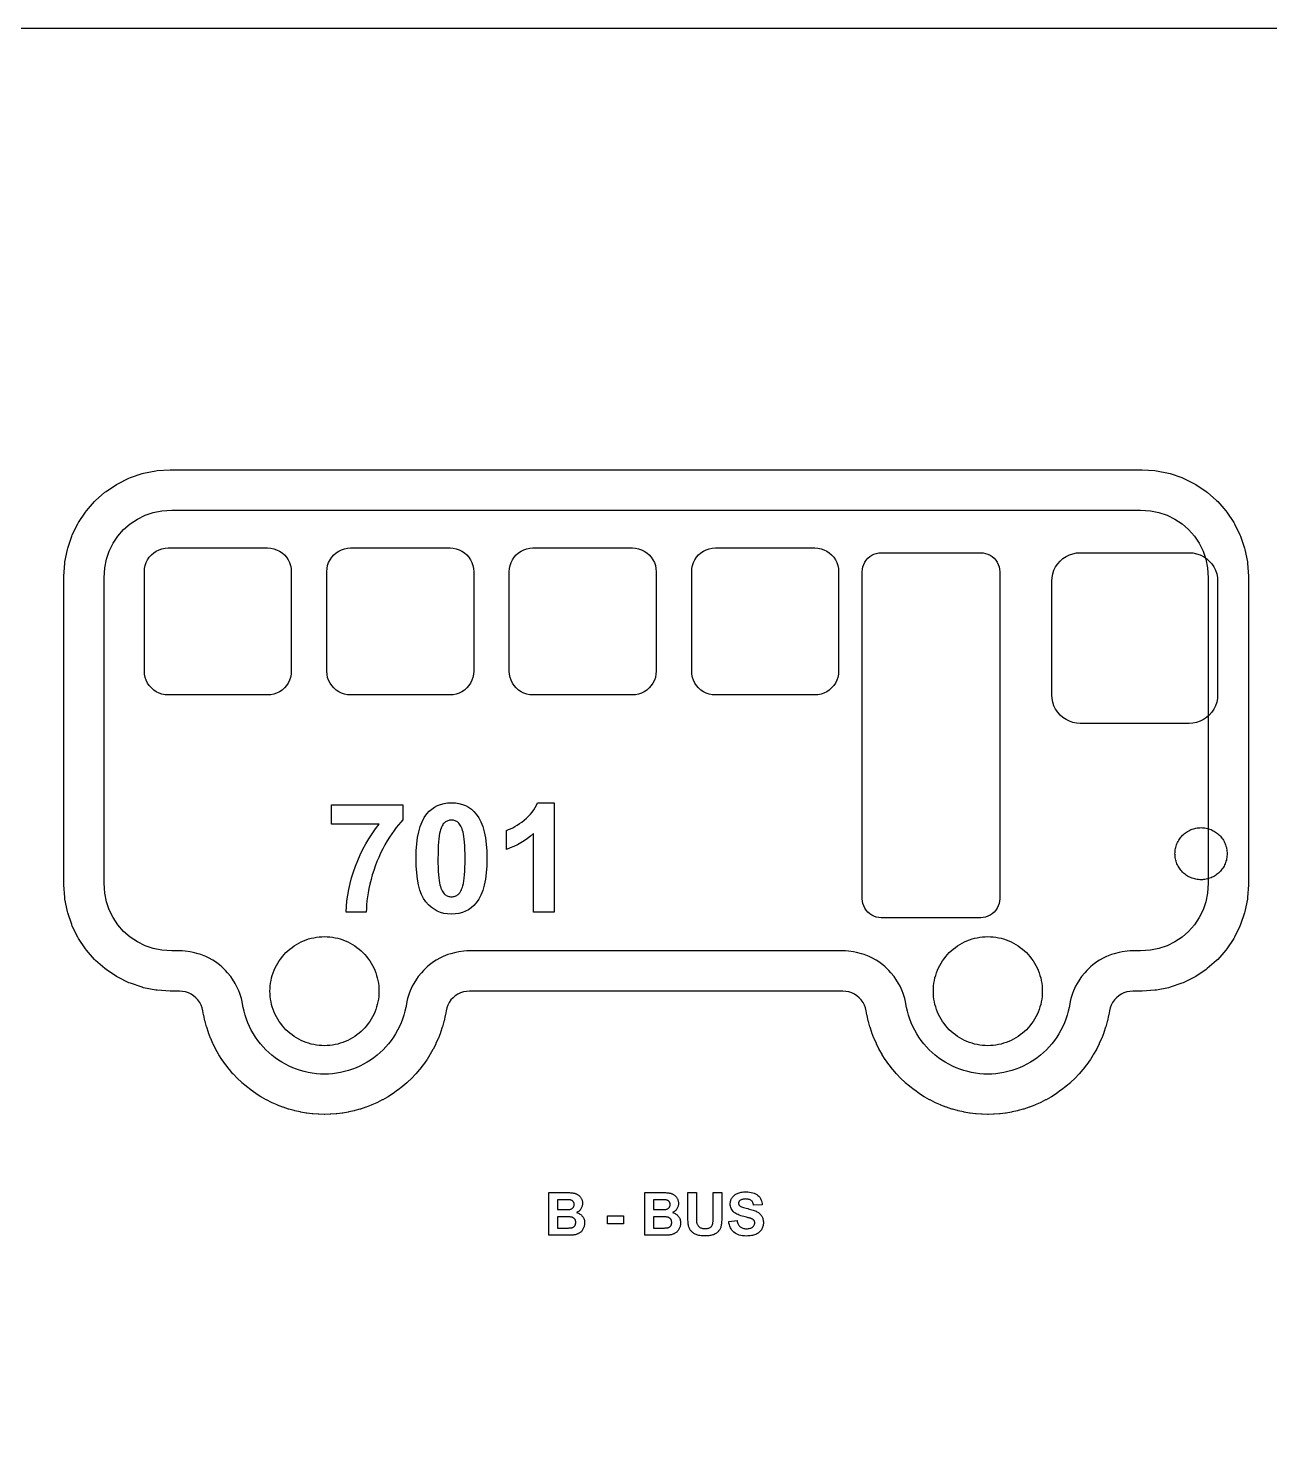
# Model space of a CAD drawing. Header units: millimetres. Extents: x 0 to 300, y 0 to 200.
# Drawn here: x 60.3 to 112.7, y 140 to 200 of the extents above; entities that cross this region are included whole.
import ezdxf

# ---------------------------------------------------------------- set-up
doc = ezdxf.new("R2010")
doc.units = ezdxf.units.MM
for name, color, linetype in [('CUT', 1, 'Continuous'), ('ENGRAVE', 5, 'Continuous'), ('LABELS', 250, 'Continuous'), ('SHEET', 8, 'Continuous')]:
    doc.layers.add(name, color=color, linetype=linetype)

msp = doc.modelspace()

# ---------------------------------------------------------------- linework, layer by layer
at = {"layer": 'CUT'}
msp.add_lwpolyline([(67.672, 158.551), (67.643, 158.674), (67.598, 158.793), (67.538, 158.905), (67.464, 159.009), (67.378, 159.102), (67.281, 159.184), (67.174, 159.253), (67.06, 159.308), (66.939, 159.348), (66.814, 159.372), (66.687, 159.38), (66.321, 159.38), (66.288, 159.381), (65.75, 159.416), (65.685, 159.425), (65.172, 159.527), (65.109, 159.544), (64.614, 159.712), (64.553, 159.737), (64.084, 159.968), (64.028, 160.001), (63.593, 160.291), (63.541, 160.331), (63.147, 160.676), (63.101, 160.722), (62.756, 161.116), (62.716, 161.168), (62.426, 161.603), (62.393, 161.659), (62.162, 162.128), (62.137, 162.189), (61.969, 162.684), (61.952, 162.747), (61.85, 163.26), (61.841, 163.325), (61.806, 163.863), (61.805, 163.896), (61.805, 176.863), (61.806, 176.896), (61.841, 177.434), (61.85, 177.499), (61.952, 178.012), (61.969, 178.075), (62.137, 178.571), (62.162, 178.631), (62.393, 179.1), (62.426, 179.157), (62.716, 179.592), (62.756, 179.644), (63.101, 180.037), (63.147, 180.083), (63.541, 180.428), (63.593, 180.468), (64.028, 180.759), (64.084, 180.791), (64.553, 181.023), (64.614, 181.048), (65.109, 181.216), (65.172, 181.233), (65.685, 181.335), (65.75, 181.343), (66.288, 181.379), (66.321, 181.38), (107.288, 181.38), (107.321, 181.379), (107.859, 181.343), (107.924, 181.335), (108.437, 181.233), (108.5, 181.216), (108.996, 181.048), (109.056, 181.023), (109.525, 180.791), (109.582, 180.759), (110.017, 180.468), (110.069, 180.428), (110.462, 180.083), (110.508, 180.037), (110.853, 179.644), (110.893, 179.592), (111.184, 179.157), (111.216, 179.1), (111.448, 178.631), (111.473, 178.571), (111.641, 178.075), (111.658, 178.012), (111.76, 177.499), (111.768, 177.434), (111.804, 176.896), (111.805, 176.863), (111.805, 163.896), (111.804, 163.863), (111.768, 163.325), (111.76, 163.26), (111.658, 162.747), (111.641, 162.684), (111.473, 162.189), (111.448, 162.128), (111.216, 161.659), (111.184, 161.603), (110.893, 161.168), (110.853, 161.116), (110.508, 160.722), (110.462, 160.676), (110.069, 160.331), (110.017, 160.291), (109.582, 160.001), (109.525, 159.968), (109.056, 159.737), (108.996, 159.712), (108.5, 159.544), (108.437, 159.527), (107.924, 159.425), (107.859, 159.416), (107.321, 159.381), (107.288, 159.38), (106.922, 159.38), (106.795, 159.372), (106.671, 159.348), (106.55, 159.308), (106.435, 159.253), (106.328, 159.184), (106.231, 159.102), (106.145, 159.009), (106.072, 158.905), (106.012, 158.793), (105.967, 158.674), (105.937, 158.551), (105.907, 158.377), (105.902, 158.353), (105.852, 158.128), (105.846, 158.104), (105.784, 157.882), (105.777, 157.859), (105.705, 157.64), (105.696, 157.616), (105.613, 157.401), (105.604, 157.379), (105.51, 157.168), (105.5, 157.145), (105.396, 156.939), (105.385, 156.918), (105.271, 156.717), (105.258, 156.696), (105.135, 156.501), (105.121, 156.481), (104.988, 156.292), (104.974, 156.272), (104.832, 156.091), (104.816, 156.072), (104.666, 155.897), (104.649, 155.879), (104.49, 155.712), (104.473, 155.694), (104.306, 155.535), (104.288, 155.519), (104.113, 155.368), (104.094, 155.353), (103.912, 155.211), (103.892, 155.196), (103.704, 155.063), (103.683, 155.05), (103.488, 154.926), (103.467, 154.913), (103.267, 154.8), (103.245, 154.788), (103.039, 154.684), (103.017, 154.674), (102.806, 154.581), (102.783, 154.571), (102.568, 154.488), (102.545, 154.48), (102.326, 154.407), (102.302, 154.4), (102.08, 154.339), (102.056, 154.333), (101.831, 154.282), (101.807, 154.278), (101.58, 154.238), (101.556, 154.235), (101.327, 154.206), (101.302, 154.204), (101.072, 154.187), (101.048, 154.186), (100.817, 154.18), (100.792, 154.18), (100.562, 154.186), (100.537, 154.187), (100.307, 154.204), (100.283, 154.206), (100.054, 154.235), (100.03, 154.238), (99.802, 154.278), (99.778, 154.282), (99.553, 154.333), (99.529, 154.339), (99.307, 154.4), (99.284, 154.407), (99.065, 154.48), (99.041, 154.488), (98.826, 154.571), (98.804, 154.581), (98.593, 154.674), (98.57, 154.684), (98.364, 154.788), (98.343, 154.8), (98.142, 154.913), (98.121, 154.926), (97.926, 155.05), (97.906, 155.063), (97.717, 155.196), (97.697, 155.211), (97.516, 155.353), (97.497, 155.368), (97.322, 155.519), (97.304, 155.535), (97.137, 155.694), (97.119, 155.712), (96.96, 155.879), (96.944, 155.897), (96.793, 156.072), (96.778, 156.091), (96.636, 156.272), (96.621, 156.292), (96.488, 156.481), (96.475, 156.501), (96.351, 156.696), (96.339, 156.717), (96.225, 156.918), (96.213, 156.939), (96.11, 157.145), (96.099, 157.168), (96.006, 157.379), (95.996, 157.401), (95.913, 157.616), (95.905, 157.64), (95.833, 157.859), (95.825, 157.882), (95.764, 158.104), (95.758, 158.128), (95.707, 158.353), (95.703, 158.377), (95.672, 158.551), (95.643, 158.674), (95.598, 158.793), (95.538, 158.905), (95.464, 159.009), (95.378, 159.102), (95.281, 159.184), (95.174, 159.253), (95.06, 159.308), (94.939, 159.348), (94.814, 159.372), (94.687, 159.38), (78.922, 159.38), (78.795, 159.372), (78.671, 159.348), (78.55, 159.308), (78.435, 159.253), (78.328, 159.184), (78.231, 159.102), (78.145, 159.009), (78.072, 158.905), (78.012, 158.793), (77.967, 158.674), (77.937, 158.551), (77.907, 158.377), (77.902, 158.353), (77.852, 158.128), (77.846, 158.104), (77.784, 157.882), (77.777, 157.859), (77.705, 157.64), (77.696, 157.616), (77.613, 157.401), (77.604, 157.379), (77.51, 157.168), (77.5, 157.145), (77.396, 156.939), (77.385, 156.918), (77.271, 156.717), (77.258, 156.696), (77.135, 156.501), (77.121, 156.481), (76.988, 156.292), (76.974, 156.272), (76.832, 156.091), (76.816, 156.072), (76.666, 155.897), (76.649, 155.879), (76.49, 155.712), (76.473, 155.694), (76.306, 155.535), (76.288, 155.519), (76.113, 155.368), (76.094, 155.353), (75.912, 155.211), (75.892, 155.196), (75.704, 155.063), (75.683, 155.05), (75.488, 154.926), (75.467, 154.913), (75.267, 154.8), (75.245, 154.788), (75.039, 154.684), (75.017, 154.674), (74.806, 154.581), (74.783, 154.571), (74.568, 154.488), (74.545, 154.48), (74.326, 154.407), (74.302, 154.4), (74.08, 154.339), (74.056, 154.333), (73.831, 154.282), (73.807, 154.278), (73.58, 154.238), (73.556, 154.235), (73.327, 154.206), (73.302, 154.204), (73.072, 154.187), (73.048, 154.186), (72.817, 154.18), (72.792, 154.18), (72.562, 154.186), (72.537, 154.187), (72.307, 154.204), (72.283, 154.206), (72.054, 154.235), (72.03, 154.238), (71.802, 154.278), (71.778, 154.282), (71.553, 154.333), (71.529, 154.339), (71.307, 154.4), (71.284, 154.407), (71.065, 154.48), (71.041, 154.488), (70.826, 154.571), (70.804, 154.581), (70.593, 154.674), (70.57, 154.684), (70.364, 154.788), (70.343, 154.8), (70.142, 154.913), (70.121, 154.926), (69.926, 155.05), (69.906, 155.063), (69.717, 155.196), (69.697, 155.211), (69.516, 155.353), (69.497, 155.368), (69.322, 155.519), (69.304, 155.535), (69.137, 155.694), (69.119, 155.712), (68.96, 155.879), (68.944, 155.897), (68.793, 156.072), (68.778, 156.091), (68.636, 156.272), (68.621, 156.292), (68.488, 156.481), (68.475, 156.501), (68.351, 156.696), (68.339, 156.717), (68.225, 156.918), (68.213, 156.939), (68.11, 157.145), (68.099, 157.168), (68.006, 157.379), (67.996, 157.401), (67.913, 157.616), (67.905, 157.64), (67.833, 157.859), (67.825, 157.882), (67.764, 158.104), (67.758, 158.128), (67.707, 158.353), (67.703, 158.377)], close=True, dxfattribs=at)
at = {"layer": 'ENGRAVE'}
for points in [[(63.505, 163.935), (63.505, 176.824), (63.532, 177.245), (63.604, 177.603), (63.721, 177.95), (63.883, 178.278), (64.086, 178.582), (64.327, 178.857), (64.602, 179.098), (64.907, 179.301), (65.235, 179.463), (65.581, 179.581), (65.94, 179.652), (66.36, 179.68), (107.249, 179.68), (107.67, 179.652), (108.028, 179.581), (108.375, 179.463), (108.703, 179.301), (109.007, 179.098), (109.282, 178.857), (109.523, 178.582), (109.726, 178.278), (109.888, 177.95), (110.006, 177.603), (110.077, 177.245), (110.105, 176.824), (110.105, 163.935), (110.077, 163.515), (110.006, 163.156), (109.888, 162.81), (109.726, 162.482), (109.523, 162.177), (109.282, 161.902), (109.007, 161.661), (108.703, 161.458), (108.375, 161.296), (108.028, 161.179), (107.67, 161.107), (107.249, 161.08), (106.922, 161.08), (106.814, 161.076), (106.687, 161.068), (106.473, 161.041), (106.348, 161.017), (106.139, 160.962), (106.018, 160.923), (105.818, 160.842), (105.703, 160.787), (105.515, 160.682), (105.408, 160.613), (105.234, 160.485), (105.137, 160.403), (104.98, 160.254), (104.894, 160.16), (104.758, 159.992), (104.685, 159.889), (104.571, 159.705), (104.512, 159.593), (104.422, 159.396), (104.377, 159.277), (104.314, 159.071), (104.284, 158.947), (104.262, 158.841), (104.237, 158.697), (104.199, 158.529), (104.154, 158.364), (104.1, 158.201), (104.038, 158.041), (103.968, 157.883), (103.891, 157.73), (103.806, 157.581), (103.714, 157.436), (103.616, 157.295), (103.51, 157.16), (103.398, 157.03), (103.279, 156.905), (103.155, 156.787), (103.025, 156.675), (102.889, 156.569), (102.749, 156.47), (102.604, 156.378), (102.454, 156.293), (102.301, 156.216), (102.144, 156.147), (101.984, 156.085), (101.821, 156.031), (101.655, 155.985), (101.487, 155.947), (101.318, 155.918), (101.148, 155.897), (100.976, 155.884), (100.805, 155.88), (100.633, 155.884), (100.462, 155.897), (100.291, 155.918), (100.122, 155.947), (99.954, 155.985), (99.789, 156.031), (99.626, 156.085), (99.466, 156.147), (99.309, 156.216), (99.155, 156.293), (99.006, 156.378), (98.861, 156.47), (98.72, 156.569), (98.585, 156.675), (98.455, 156.787), (98.33, 156.905), (98.212, 157.03), (98.1, 157.16), (97.994, 157.295), (97.895, 157.436), (97.803, 157.581), (97.718, 157.73), (97.641, 157.883), (97.572, 158.041), (97.51, 158.201), (97.456, 158.364), (97.41, 158.529), (97.373, 158.697), (97.347, 158.841), (97.326, 158.947), (97.296, 159.071), (97.232, 159.277), (97.187, 159.396), (97.098, 159.593), (97.038, 159.705), (96.925, 159.889), (96.851, 159.992), (96.715, 160.16), (96.629, 160.254), (96.473, 160.403), (96.376, 160.485), (96.202, 160.613), (96.095, 160.682), (95.906, 160.787), (95.792, 160.842), (95.591, 160.923), (95.47, 160.962), (95.261, 161.017), (95.136, 161.041), (94.922, 161.068), (94.795, 161.076), (94.687, 161.08), (78.922, 161.08), (78.814, 161.076), (78.687, 161.068), (78.473, 161.041), (78.348, 161.017), (78.139, 160.962), (78.018, 160.923), (77.818, 160.842), (77.703, 160.787), (77.515, 160.682), (77.408, 160.613), (77.234, 160.485), (77.137, 160.403), (76.98, 160.254), (76.894, 160.16), (76.758, 159.992), (76.685, 159.889), (76.571, 159.705), (76.512, 159.593), (76.422, 159.396), (76.377, 159.277), (76.314, 159.071), (76.284, 158.947), (76.262, 158.841), (76.237, 158.697), (76.199, 158.529), (76.154, 158.364), (76.1, 158.201), (76.038, 158.041), (75.968, 157.883), (75.891, 157.73), (75.806, 157.581), (75.714, 157.436), (75.616, 157.295), (75.51, 157.16), (75.398, 157.03), (75.279, 156.905), (75.155, 156.787), (75.025, 156.675), (74.889, 156.569), (74.749, 156.47), (74.604, 156.378), (74.454, 156.293), (74.301, 156.216), (74.144, 156.147), (73.984, 156.085), (73.821, 156.031), (73.655, 155.985), (73.487, 155.947), (73.318, 155.918), (73.148, 155.897), (72.976, 155.884), (72.805, 155.88), (72.633, 155.884), (72.462, 155.897), (72.291, 155.918), (72.122, 155.947), (71.954, 155.985), (71.789, 156.031), (71.626, 156.085), (71.466, 156.147), (71.309, 156.216), (71.155, 156.293), (71.006, 156.378), (70.861, 156.47), (70.72, 156.569), (70.585, 156.675), (70.455, 156.787), (70.33, 156.905), (70.212, 157.03), (70.1, 157.16), (69.994, 157.295), (69.895, 157.436), (69.803, 157.581), (69.718, 157.73), (69.641, 157.883), (69.572, 158.041), (69.51, 158.201), (69.456, 158.364), (69.41, 158.529), (69.373, 158.697), (69.347, 158.841), (69.326, 158.947), (69.296, 159.071), (69.232, 159.277), (69.187, 159.396), (69.098, 159.593), (69.038, 159.705), (68.925, 159.889), (68.851, 159.992), (68.715, 160.16), (68.629, 160.254), (68.473, 160.403), (68.376, 160.485), (68.202, 160.613), (68.095, 160.682), (67.906, 160.787), (67.792, 160.842), (67.591, 160.923), (67.47, 160.962), (67.261, 161.017), (67.136, 161.041), (66.922, 161.068), (66.795, 161.076), (66.687, 161.08), (66.36, 161.08), (65.94, 161.107), (65.581, 161.179), (65.235, 161.296), (64.907, 161.458), (64.602, 161.661), (64.327, 161.902), (64.086, 162.177), (63.883, 162.482), (63.721, 162.81), (63.604, 163.156), (63.532, 163.515)], [(70.405, 171.88), (66.205, 171.88), (66.074, 171.888), (65.946, 171.914), (65.822, 171.956), (65.705, 172.014), (65.596, 172.086), (65.498, 172.173), (65.411, 172.271), (65.339, 172.38), (65.281, 172.497), (65.239, 172.621), (65.213, 172.749), (65.205, 172.88), (65.205, 177.08), (65.213, 177.21), (65.239, 177.339), (65.281, 177.462), (65.339, 177.58), (65.411, 177.688), (65.498, 177.787), (65.596, 177.873), (65.705, 177.946), (65.822, 178.004), (65.946, 178.046), (66.074, 178.071), (66.205, 178.08), (70.405, 178.08), (70.535, 178.071), (70.664, 178.046), (70.787, 178.004), (70.905, 177.946), (71.014, 177.873), (71.112, 177.787), (71.198, 177.688), (71.271, 177.58), (71.329, 177.462), (71.371, 177.339), (71.396, 177.21), (71.405, 177.08), (71.405, 172.88), (71.396, 172.749), (71.371, 172.621), (71.329, 172.497), (71.271, 172.38), (71.198, 172.271), (71.112, 172.173), (71.014, 172.086), (70.905, 172.014), (70.787, 171.956), (70.664, 171.914), (70.535, 171.888)], [(78.105, 171.88), (73.905, 171.88), (73.774, 171.888), (73.646, 171.914), (73.522, 171.956), (73.405, 172.014), (73.296, 172.086), (73.198, 172.173), (73.111, 172.271), (73.039, 172.38), (72.981, 172.497), (72.939, 172.621), (72.913, 172.749), (72.905, 172.88), (72.905, 177.08), (72.913, 177.21), (72.939, 177.339), (72.981, 177.462), (73.039, 177.58), (73.111, 177.688), (73.198, 177.787), (73.296, 177.873), (73.405, 177.946), (73.522, 178.004), (73.646, 178.046), (73.774, 178.071), (73.905, 178.08), (78.105, 178.08), (78.235, 178.071), (78.364, 178.046), (78.487, 178.004), (78.605, 177.946), (78.714, 177.873), (78.812, 177.787), (78.898, 177.688), (78.971, 177.58), (79.029, 177.462), (79.071, 177.339), (79.096, 177.21), (79.105, 177.08), (79.105, 172.88), (79.096, 172.749), (79.071, 172.621), (79.029, 172.497), (78.971, 172.38), (78.898, 172.271), (78.812, 172.173), (78.714, 172.086), (78.605, 172.014), (78.487, 171.956), (78.364, 171.914), (78.235, 171.888)], [(85.805, 171.88), (81.605, 171.88), (81.474, 171.888), (81.346, 171.914), (81.222, 171.956), (81.105, 172.014), (80.996, 172.086), (80.898, 172.173), (80.811, 172.271), (80.739, 172.38), (80.681, 172.497), (80.639, 172.621), (80.613, 172.749), (80.605, 172.88), (80.605, 177.08), (80.613, 177.21), (80.639, 177.339), (80.681, 177.462), (80.739, 177.58), (80.811, 177.688), (80.898, 177.787), (80.996, 177.873), (81.105, 177.946), (81.222, 178.004), (81.346, 178.046), (81.474, 178.071), (81.605, 178.08), (85.805, 178.08), (85.935, 178.071), (86.064, 178.046), (86.187, 178.004), (86.305, 177.946), (86.414, 177.873), (86.512, 177.787), (86.598, 177.688), (86.671, 177.58), (86.729, 177.462), (86.771, 177.339), (86.796, 177.21), (86.805, 177.08), (86.805, 172.88), (86.796, 172.749), (86.771, 172.621), (86.729, 172.497), (86.671, 172.38), (86.598, 172.271), (86.512, 172.173), (86.414, 172.086), (86.305, 172.014), (86.187, 171.956), (86.064, 171.914), (85.935, 171.888)], [(93.505, 171.88), (89.305, 171.88), (89.174, 171.888), (89.046, 171.914), (88.922, 171.956), (88.805, 172.014), (88.696, 172.086), (88.598, 172.173), (88.511, 172.271), (88.439, 172.38), (88.381, 172.497), (88.339, 172.621), (88.313, 172.749), (88.305, 172.88), (88.305, 177.08), (88.313, 177.21), (88.339, 177.339), (88.381, 177.462), (88.439, 177.58), (88.511, 177.688), (88.598, 177.787), (88.696, 177.873), (88.805, 177.946), (88.922, 178.004), (89.046, 178.046), (89.174, 178.071), (89.305, 178.08), (93.505, 178.08), (93.635, 178.071), (93.764, 178.046), (93.887, 178.004), (94.005, 177.946), (94.114, 177.873), (94.212, 177.787), (94.298, 177.688), (94.371, 177.58), (94.429, 177.462), (94.471, 177.339), (94.496, 177.21), (94.505, 177.08), (94.505, 172.88), (94.496, 172.749), (94.471, 172.621), (94.429, 172.497), (94.371, 172.38), (94.298, 172.271), (94.212, 172.173), (94.114, 172.086), (94.005, 172.014), (93.887, 171.956), (93.764, 171.914), (93.635, 171.888)], [(100.505, 162.48), (96.305, 162.48), (96.2, 162.487), (96.098, 162.507), (95.999, 162.541), (95.905, 162.587), (95.818, 162.645), (95.739, 162.714), (95.67, 162.793), (95.612, 162.88), (95.566, 162.974), (95.532, 163.073), (95.512, 163.175), (95.505, 163.28), (95.505, 177.08), (95.512, 177.184), (95.532, 177.287), (95.566, 177.386), (95.612, 177.48), (95.67, 177.567), (95.739, 177.645), (95.818, 177.714), (95.905, 177.773), (95.999, 177.819), (96.098, 177.852), (96.2, 177.873), (96.305, 177.88), (100.505, 177.88), (100.609, 177.873), (100.712, 177.852), (100.811, 177.819), (100.905, 177.773), (100.992, 177.714), (101.07, 177.645), (101.139, 177.567), (101.198, 177.48), (101.244, 177.386), (101.277, 177.287), (101.298, 177.184), (101.305, 177.08), (101.305, 163.28), (101.298, 163.175), (101.277, 163.073), (101.244, 162.974), (101.198, 162.88), (101.139, 162.793), (101.07, 162.714), (100.992, 162.645), (100.905, 162.587), (100.811, 162.541), (100.712, 162.507), (100.609, 162.487)], [(109.305, 170.68), (104.705, 170.68), (104.548, 170.69), (104.394, 170.721), (104.246, 170.771), (104.105, 170.84), (103.974, 170.928), (103.856, 171.031), (103.753, 171.149), (103.666, 171.28), (103.596, 171.421), (103.546, 171.569), (103.515, 171.723), (103.505, 171.88), (103.505, 176.68), (103.515, 176.836), (103.546, 176.99), (103.596, 177.139), (103.666, 177.28), (103.753, 177.41), (103.856, 177.528), (103.974, 177.632), (104.105, 177.719), (104.246, 177.788), (104.394, 177.839), (104.548, 177.869), (104.705, 177.88), (109.305, 177.88), (109.461, 177.869), (109.615, 177.839), (109.764, 177.788), (109.905, 177.719), (110.035, 177.632), (110.153, 177.528), (110.257, 177.41), (110.344, 177.28), (110.413, 177.139), (110.464, 176.99), (110.494, 176.836), (110.505, 176.68), (110.505, 171.88), (110.494, 171.723), (110.464, 171.569), (110.413, 171.421), (110.344, 171.28), (110.257, 171.149), (110.153, 171.031), (110.035, 170.928), (109.905, 170.84), (109.764, 170.771), (109.615, 170.721), (109.461, 170.69)], [(73.103, 167.247), (76.118, 167.247), (76.118, 166.607), (76.025, 166.51), (75.931, 166.403), (75.836, 166.286), (75.742, 166.16), (75.647, 166.023), (75.551, 165.876), (75.455, 165.719), (75.359, 165.552), (75.265, 165.379), (75.177, 165.203), (75.095, 165.025), (75.019, 164.844), (74.948, 164.66), (74.883, 164.473), (74.824, 164.284), (74.771, 164.092), (74.723, 163.901), (74.682, 163.715), (74.648, 163.535), (74.619, 163.359), (74.598, 163.189), (74.583, 163.024), (74.574, 162.864), (74.571, 162.71), (73.721, 162.71), (73.732, 162.949), (73.754, 163.189), (73.787, 163.43), (73.83, 163.673), (73.885, 163.917), (73.951, 164.162), (74.027, 164.408), (74.115, 164.655), (74.212, 164.9), (74.316, 165.138), (74.429, 165.369), (74.549, 165.594), (74.677, 165.812), (74.813, 166.024), (74.956, 166.229), (75.108, 166.428), (73.103, 166.428)], [(78.627, 167.261), (78.763, 167.209), (78.889, 167.142), (79.006, 167.06), (79.113, 166.963), (79.212, 166.851), (79.317, 166.699), (79.408, 166.523), (79.485, 166.323), (79.549, 166.101), (79.598, 165.855), (79.633, 165.586), (79.654, 165.294), (79.661, 164.978), (79.654, 164.663), (79.633, 164.371), (79.597, 164.102), (79.548, 163.856), (79.484, 163.633), (79.407, 163.433), (79.315, 163.256), (79.209, 163.102), (79.111, 162.991), (79.004, 162.896), (78.887, 162.815), (78.762, 162.749), (78.627, 162.697), (78.483, 162.661), (78.33, 162.638), (78.167, 162.631), (78.003, 162.639), (77.848, 162.663), (77.7, 162.704), (77.561, 162.76), (77.43, 162.833), (77.306, 162.921), (77.191, 163.026), (77.085, 163.147), (76.988, 163.289), (76.905, 163.456), (76.834, 163.648), (76.776, 163.865), (76.731, 164.108), (76.699, 164.376), (76.68, 164.669), (76.674, 164.988), (76.681, 165.301), (76.702, 165.592), (76.737, 165.859), (76.787, 166.105), (76.85, 166.327), (76.928, 166.527), (77.02, 166.704), (77.125, 166.858), (77.223, 166.968), (77.331, 167.064), (77.447, 167.145), (77.573, 167.211), (77.707, 167.262), (77.851, 167.299), (78.005, 167.321), (78.167, 167.328), (78.33, 167.321), (78.483, 167.299)], [(81.625, 166.032), (81.502, 165.923), (81.373, 165.821), (81.238, 165.727), (81.099, 165.639), (80.954, 165.56), (80.803, 165.487), (80.647, 165.422), (80.486, 165.364), (80.486, 166.164), (80.573, 166.196), (80.662, 166.233), (80.753, 166.277), (80.846, 166.328), (80.941, 166.384), (81.037, 166.448), (81.136, 166.517), (81.236, 166.593), (81.333, 166.673), (81.422, 166.757), (81.504, 166.844), (81.577, 166.934), (81.643, 167.028), (81.7, 167.125), (81.75, 167.225), (81.791, 167.328), (82.507, 167.328), (82.507, 162.71), (81.625, 162.71)], [(78.052, 166.583), (78.016, 166.572), (77.981, 166.557), (77.947, 166.54), (77.914, 166.519), (77.882, 166.495), (77.851, 166.467), (77.822, 166.434), (77.795, 166.396), (77.77, 166.353), (77.747, 166.305), (77.725, 166.251), (77.705, 166.193), (77.687, 166.13), (77.666, 166.037), (77.647, 165.929), (77.632, 165.807), (77.619, 165.671), (77.609, 165.52), (77.602, 165.354), (77.598, 165.173), (77.596, 164.978), (77.597, 164.784), (77.601, 164.605), (77.608, 164.442), (77.616, 164.295), (77.628, 164.164), (77.642, 164.049), (77.659, 163.949), (77.678, 163.866), (77.699, 163.793), (77.721, 163.727), (77.745, 163.667), (77.77, 163.614), (77.796, 163.566), (77.824, 163.525), (77.853, 163.491), (77.883, 163.463), (77.915, 163.439), (77.947, 163.419), (77.981, 163.401), (78.016, 163.387), (78.052, 163.376), (78.089, 163.368), (78.128, 163.364), (78.167, 163.362), (78.207, 163.364), (78.245, 163.369), (78.282, 163.377), (78.319, 163.388), (78.354, 163.402), (78.388, 163.42), (78.421, 163.44), (78.453, 163.464), (78.483, 163.492), (78.512, 163.525), (78.539, 163.563), (78.564, 163.607), (78.588, 163.655), (78.609, 163.708), (78.629, 163.766), (78.647, 163.83), (78.669, 163.922), (78.687, 164.029), (78.703, 164.15), (78.715, 164.286), (78.725, 164.437), (78.733, 164.603), (78.737, 164.783), (78.738, 164.978), (78.737, 165.173), (78.733, 165.351), (78.727, 165.514), (78.718, 165.661), (78.706, 165.792), (78.692, 165.907), (78.676, 166.007), (78.657, 166.09), (78.636, 166.163), (78.613, 166.229), (78.59, 166.289), (78.564, 166.343), (78.538, 166.391), (78.51, 166.432), (78.481, 166.467), (78.451, 166.495), (78.42, 166.519), (78.387, 166.54), (78.353, 166.557), (78.318, 166.572), (78.282, 166.583), (78.245, 166.591), (78.207, 166.596), (78.167, 166.597), (78.128, 166.596), (78.089, 166.591)], [(110.905, 165.18), (110.903, 165.126), (110.899, 165.072), (110.893, 165.018), (110.884, 164.965), (110.872, 164.912), (110.857, 164.86), (110.84, 164.809), (110.821, 164.759), (110.799, 164.709), (110.775, 164.661), (110.748, 164.614), (110.719, 164.569), (110.688, 164.524), (110.655, 164.482), (110.62, 164.441), (110.583, 164.402), (110.543, 164.365), (110.503, 164.329), (110.46, 164.296), (110.416, 164.265), (110.37, 164.236), (110.323, 164.21), (110.275, 164.185), (110.226, 164.163), (110.175, 164.144), (110.124, 164.127), (110.072, 164.113), (110.019, 164.101), (109.966, 164.092), (109.913, 164.085), (109.859, 164.081), (109.805, 164.08), (109.751, 164.081), (109.697, 164.085), (109.643, 164.092), (109.59, 164.101), (109.537, 164.113), (109.485, 164.127), (109.434, 164.144), (109.384, 164.163), (109.334, 164.185), (109.286, 164.21), (109.239, 164.236), (109.194, 164.265), (109.149, 164.296), (109.107, 164.329), (109.066, 164.365), (109.027, 164.402), (108.99, 164.441), (108.954, 164.482), (108.921, 164.524), (108.89, 164.569), (108.861, 164.614), (108.835, 164.661), (108.81, 164.709), (108.788, 164.759), (108.769, 164.809), (108.752, 164.86), (108.738, 164.912), (108.726, 164.965), (108.717, 165.018), (108.71, 165.072), (108.706, 165.126), (108.705, 165.18), (108.706, 165.234), (108.71, 165.288), (108.717, 165.341), (108.726, 165.394), (108.738, 165.447), (108.752, 165.499), (108.769, 165.55), (108.788, 165.601), (108.81, 165.65), (108.835, 165.698), (108.861, 165.745), (108.89, 165.791), (108.921, 165.835), (108.954, 165.878), (108.99, 165.918), (109.027, 165.958), (109.066, 165.995), (109.107, 166.03), (109.149, 166.063), (109.194, 166.094), (109.239, 166.123), (109.286, 166.15), (109.334, 166.174), (109.384, 166.196), (109.434, 166.215), (109.485, 166.232), (109.537, 166.247), (109.59, 166.259), (109.643, 166.268), (109.697, 166.274), (109.751, 166.278), (109.805, 166.28), (109.859, 166.278), (109.913, 166.274), (109.966, 166.268), (110.019, 166.259), (110.072, 166.247), (110.124, 166.232), (110.175, 166.215), (110.226, 166.196), (110.275, 166.174), (110.323, 166.15), (110.37, 166.123), (110.416, 166.094), (110.46, 166.063), (110.503, 166.03), (110.543, 165.995), (110.583, 165.958), (110.62, 165.918), (110.655, 165.878), (110.688, 165.835), (110.719, 165.791), (110.748, 165.745), (110.775, 165.698), (110.799, 165.65), (110.821, 165.601), (110.84, 165.55), (110.857, 165.499), (110.872, 165.447), (110.884, 165.394), (110.893, 165.341), (110.899, 165.288), (110.903, 165.234)], [(75.105, 159.38), (75.102, 159.267), (75.094, 159.154), (75.08, 159.042), (75.061, 158.931), (75.036, 158.821), (75.006, 158.712), (74.97, 158.605), (74.93, 158.5), (74.884, 158.396), (74.833, 158.296), (74.778, 158.197), (74.717, 158.102), (74.652, 158.01), (74.583, 157.921), (74.509, 157.835), (74.431, 157.753), (74.349, 157.676), (74.264, 157.602), (74.175, 157.532), (74.083, 157.467), (73.987, 157.407), (73.889, 157.351), (73.788, 157.301), (73.685, 157.255), (73.58, 157.214), (73.472, 157.179), (73.364, 157.149), (73.253, 157.124), (73.142, 157.105), (73.03, 157.091), (72.918, 157.082), (72.805, 157.08), (72.692, 157.082), (72.579, 157.091), (72.467, 157.105), (72.356, 157.124), (72.246, 157.149), (72.137, 157.179), (72.03, 157.214), (71.925, 157.255), (71.821, 157.301), (71.721, 157.351), (71.622, 157.407), (71.527, 157.467), (71.435, 157.532), (71.346, 157.602), (71.26, 157.676), (71.178, 157.753), (71.101, 157.835), (71.027, 157.921), (70.957, 158.01), (70.892, 158.102), (70.832, 158.197), (70.776, 158.296), (70.726, 158.396), (70.68, 158.5), (70.639, 158.605), (70.604, 158.712), (70.574, 158.821), (70.549, 158.931), (70.53, 159.042), (70.516, 159.154), (70.508, 159.267), (70.505, 159.38), (70.508, 159.493), (70.516, 159.605), (70.53, 159.717), (70.549, 159.828), (70.574, 159.939), (70.604, 160.047), (70.639, 160.155), (70.68, 160.26), (70.726, 160.363), (70.776, 160.464), (70.832, 160.562), (70.892, 160.658), (70.957, 160.75), (71.027, 160.839), (71.101, 160.924), (71.178, 161.006), (71.26, 161.084), (71.346, 161.158), (71.435, 161.227), (71.527, 161.292), (71.622, 161.352), (71.721, 161.408), (71.821, 161.459), (71.925, 161.505), (72.03, 161.545), (72.137, 161.581), (72.246, 161.611), (72.356, 161.636), (72.467, 161.655), (72.579, 161.669), (72.692, 161.677), (72.805, 161.68), (72.918, 161.677), (73.03, 161.669), (73.142, 161.655), (73.253, 161.636), (73.364, 161.611), (73.472, 161.581), (73.58, 161.545), (73.685, 161.505), (73.788, 161.459), (73.889, 161.408), (73.987, 161.352), (74.083, 161.292), (74.175, 161.227), (74.264, 161.158), (74.349, 161.084), (74.431, 161.006), (74.509, 160.924), (74.583, 160.839), (74.652, 160.75), (74.717, 160.658), (74.778, 160.562), (74.833, 160.464), (74.884, 160.363), (74.93, 160.26), (74.97, 160.155), (75.006, 160.047), (75.036, 159.939), (75.061, 159.828), (75.08, 159.717), (75.094, 159.605), (75.102, 159.493)], [(103.105, 159.38), (103.102, 159.267), (103.094, 159.154), (103.08, 159.042), (103.061, 158.931), (103.036, 158.821), (103.006, 158.712), (102.97, 158.605), (102.93, 158.5), (102.884, 158.396), (102.833, 158.296), (102.778, 158.197), (102.717, 158.102), (102.652, 158.01), (102.583, 157.921), (102.509, 157.835), (102.431, 157.753), (102.349, 157.676), (102.264, 157.602), (102.175, 157.532), (102.083, 157.467), (101.987, 157.407), (101.889, 157.351), (101.788, 157.301), (101.685, 157.255), (101.58, 157.214), (101.472, 157.179), (101.364, 157.149), (101.253, 157.124), (101.142, 157.105), (101.03, 157.091), (100.918, 157.082), (100.805, 157.08), (100.692, 157.082), (100.579, 157.091), (100.467, 157.105), (100.356, 157.124), (100.246, 157.149), (100.137, 157.179), (100.03, 157.214), (99.925, 157.255), (99.821, 157.301), (99.721, 157.351), (99.622, 157.407), (99.527, 157.467), (99.435, 157.532), (99.346, 157.602), (99.26, 157.676), (99.178, 157.753), (99.101, 157.835), (99.027, 157.921), (98.957, 158.01), (98.892, 158.102), (98.832, 158.197), (98.776, 158.296), (98.726, 158.396), (98.68, 158.5), (98.639, 158.605), (98.604, 158.712), (98.574, 158.821), (98.549, 158.931), (98.53, 159.042), (98.516, 159.154), (98.508, 159.267), (98.505, 159.38), (98.508, 159.493), (98.516, 159.605), (98.53, 159.717), (98.549, 159.828), (98.574, 159.939), (98.604, 160.047), (98.639, 160.155), (98.68, 160.26), (98.726, 160.363), (98.776, 160.464), (98.832, 160.562), (98.892, 160.658), (98.957, 160.75), (99.027, 160.839), (99.101, 160.924), (99.178, 161.006), (99.26, 161.084), (99.346, 161.158), (99.435, 161.227), (99.527, 161.292), (99.622, 161.352), (99.721, 161.408), (99.821, 161.459), (99.925, 161.505), (100.03, 161.545), (100.137, 161.581), (100.246, 161.611), (100.356, 161.636), (100.467, 161.655), (100.579, 161.669), (100.692, 161.677), (100.805, 161.68), (100.918, 161.677), (101.03, 161.669), (101.142, 161.655), (101.253, 161.636), (101.364, 161.611), (101.472, 161.581), (101.58, 161.545), (101.685, 161.505), (101.788, 161.459), (101.889, 161.408), (101.987, 161.352), (102.083, 161.292), (102.175, 161.227), (102.264, 161.158), (102.349, 161.084), (102.431, 161.006), (102.509, 160.924), (102.583, 160.839), (102.652, 160.75), (102.717, 160.658), (102.778, 160.562), (102.833, 160.464), (102.884, 160.363), (102.93, 160.26), (102.97, 160.155), (103.006, 160.047), (103.036, 159.939), (103.061, 159.828), (103.08, 159.717), (103.094, 159.605), (103.102, 159.493)]]:
    msp.add_lwpolyline(points, close=True, dxfattribs=at)
at = {"layer": 'LABELS'}
for points in [[(83.184, 150.876), (83.222, 150.874), (83.257, 150.871), (83.289, 150.867), (83.316, 150.863), (83.342, 150.858), (83.368, 150.852), (83.392, 150.844), (83.416, 150.835), (83.439, 150.825), (83.462, 150.814), (83.483, 150.802), (83.504, 150.789), (83.525, 150.774), (83.544, 150.758), (83.563, 150.741), (83.58, 150.723), (83.597, 150.703), (83.613, 150.683), (83.628, 150.661), (83.642, 150.638), (83.655, 150.614), (83.667, 150.59), (83.676, 150.564), (83.684, 150.539), (83.69, 150.512), (83.694, 150.484), (83.697, 150.456), (83.698, 150.428), (83.697, 150.396), (83.693, 150.366), (83.688, 150.336), (83.681, 150.306), (83.671, 150.278), (83.659, 150.25), (83.646, 150.222), (83.63, 150.196), (83.612, 150.17), (83.592, 150.146), (83.572, 150.124), (83.549, 150.103), (83.525, 150.084), (83.5, 150.067), (83.473, 150.051), (83.445, 150.037), (83.485, 150.024), (83.522, 150.009), (83.557, 149.992), (83.59, 149.972), (83.621, 149.951), (83.649, 149.927), (83.674, 149.902), (83.698, 149.874), (83.718, 149.844), (83.736, 149.814), (83.752, 149.782), (83.764, 149.748), (83.774, 149.714), (83.781, 149.678), (83.785, 149.641), (83.786, 149.602), (83.785, 149.572), (83.783, 149.541), (83.778, 149.511), (83.772, 149.481), (83.764, 149.452), (83.754, 149.422), (83.742, 149.393), (83.729, 149.364), (83.714, 149.335), (83.698, 149.309), (83.68, 149.283), (83.662, 149.259), (83.641, 149.237), (83.62, 149.216), (83.597, 149.196), (83.573, 149.178), (83.548, 149.162), (83.521, 149.147), (83.492, 149.134), (83.463, 149.122), (83.432, 149.112), (83.399, 149.104), (83.365, 149.098), (83.329, 149.093), (83.303, 149.091), (83.268, 149.088), (83.225, 149.087), (83.174, 149.085), (83.116, 149.084), (83.049, 149.082), (82.974, 149.081), (82.891, 149.081), (82.278, 149.081), (82.278, 150.881), (82.998, 150.881), (83.05, 150.88), (83.098, 150.88), (83.143, 150.878)], [(87.235, 150.876), (87.273, 150.874), (87.308, 150.871), (87.339, 150.867), (87.367, 150.863), (87.393, 150.858), (87.418, 150.852), (87.443, 150.844), (87.467, 150.835), (87.49, 150.825), (87.512, 150.814), (87.534, 150.802), (87.555, 150.789), (87.575, 150.774), (87.595, 150.758), (87.613, 150.741), (87.631, 150.723), (87.648, 150.703), (87.664, 150.683), (87.679, 150.661), (87.693, 150.638), (87.706, 150.614), (87.717, 150.59), (87.727, 150.564), (87.735, 150.539), (87.741, 150.512), (87.745, 150.484), (87.747, 150.456), (87.748, 150.428), (87.747, 150.396), (87.744, 150.366), (87.739, 150.336), (87.731, 150.306), (87.722, 150.278), (87.71, 150.25), (87.696, 150.222), (87.68, 150.196), (87.662, 150.17), (87.643, 150.146), (87.622, 150.124), (87.6, 150.103), (87.576, 150.084), (87.551, 150.067), (87.524, 150.051), (87.495, 150.037), (87.535, 150.024), (87.573, 150.009), (87.608, 149.992), (87.641, 149.972), (87.671, 149.951), (87.699, 149.927), (87.725, 149.902), (87.748, 149.874), (87.769, 149.844), (87.787, 149.814), (87.802, 149.782), (87.815, 149.748), (87.824, 149.714), (87.831, 149.678), (87.835, 149.641), (87.837, 149.602), (87.836, 149.572), (87.833, 149.541), (87.829, 149.511), (87.822, 149.481), (87.814, 149.452), (87.805, 149.422), (87.793, 149.393), (87.78, 149.364), (87.765, 149.335), (87.748, 149.309), (87.731, 149.283), (87.712, 149.259), (87.692, 149.237), (87.671, 149.216), (87.648, 149.196), (87.624, 149.178), (87.598, 149.162), (87.571, 149.147), (87.543, 149.134), (87.513, 149.122), (87.482, 149.112), (87.45, 149.104), (87.415, 149.098), (87.38, 149.093), (87.353, 149.091), (87.319, 149.088), (87.276, 149.087), (87.225, 149.085), (87.166, 149.084), (87.099, 149.082), (87.025, 149.081), (86.942, 149.081), (86.329, 149.081), (86.329, 150.881), (87.048, 150.881), (87.1, 150.88), (87.149, 150.88), (87.193, 150.878)], [(88.505, 149.906), (88.505, 149.85), (88.506, 149.8), (88.507, 149.755), (88.508, 149.715), (88.51, 149.679), (88.512, 149.65), (88.515, 149.625), (88.518, 149.605), (88.525, 149.578), (88.534, 149.552), (88.545, 149.528), (88.558, 149.505), (88.573, 149.484), (88.589, 149.464), (88.608, 149.445), (88.629, 149.427), (88.652, 149.412), (88.677, 149.398), (88.704, 149.387), (88.733, 149.377), (88.764, 149.37), (88.797, 149.365), (88.832, 149.362), (88.869, 149.361), (88.907, 149.362), (88.942, 149.365), (88.975, 149.369), (89.005, 149.376), (89.033, 149.385), (89.059, 149.396), (89.082, 149.409), (89.103, 149.424), (89.121, 149.44), (89.138, 149.457), (89.153, 149.475), (89.166, 149.494), (89.176, 149.514), (89.185, 149.535), (89.192, 149.557), (89.197, 149.579), (89.201, 149.604), (89.204, 149.633), (89.207, 149.665), (89.209, 149.702), (89.211, 149.742), (89.212, 149.786), (89.213, 149.833), (89.213, 149.885), (89.213, 150.881), (89.577, 150.881), (89.577, 149.935), (89.576, 149.857), (89.575, 149.785), (89.572, 149.719), (89.569, 149.659), (89.565, 149.604), (89.56, 149.556), (89.554, 149.514), (89.547, 149.477), (89.539, 149.444), (89.529, 149.413), (89.518, 149.383), (89.505, 149.354), (89.491, 149.326), (89.475, 149.3), (89.457, 149.275), (89.438, 149.251), (89.418, 149.229), (89.396, 149.208), (89.372, 149.188), (89.346, 149.169), (89.319, 149.151), (89.29, 149.134), (89.259, 149.119), (89.227, 149.105), (89.192, 149.092), (89.155, 149.081), (89.116, 149.071), (89.074, 149.064), (89.029, 149.058), (88.982, 149.053), (88.933, 149.051), (88.88, 149.05), (88.818, 149.051), (88.759, 149.054), (88.705, 149.058), (88.654, 149.065), (88.607, 149.073), (88.564, 149.083), (88.525, 149.096), (88.489, 149.109), (88.457, 149.125), (88.426, 149.141), (88.397, 149.159), (88.37, 149.178), (88.345, 149.198), (88.321, 149.219), (88.299, 149.241), (88.279, 149.264), (88.26, 149.288), (88.243, 149.312), (88.228, 149.337), (88.215, 149.362), (88.203, 149.387), (88.192, 149.412), (88.184, 149.438), (88.177, 149.464), (88.169, 149.505), (88.161, 149.55), (88.155, 149.6), (88.15, 149.655), (88.146, 149.715), (88.143, 149.779), (88.142, 149.847), (88.141, 149.92), (88.141, 150.881), (88.505, 150.881)], [(90.23, 149.658), (90.241, 149.618), (90.254, 149.58), (90.27, 149.546), (90.287, 149.515), (90.306, 149.487), (90.327, 149.462), (90.351, 149.439), (90.376, 149.42), (90.404, 149.403), (90.434, 149.388), (90.465, 149.377), (90.499, 149.367), (90.535, 149.361), (90.574, 149.357), (90.614, 149.356), (90.657, 149.357), (90.696, 149.36), (90.734, 149.366), (90.768, 149.374), (90.8, 149.385), (90.829, 149.397), (90.855, 149.413), (90.879, 149.43), (90.9, 149.449), (90.918, 149.469), (90.933, 149.489), (90.945, 149.511), (90.955, 149.533), (90.962, 149.556), (90.966, 149.579), (90.968, 149.604), (90.967, 149.619), (90.965, 149.634), (90.962, 149.649), (90.958, 149.663), (90.953, 149.676), (90.947, 149.689), (90.939, 149.701), (90.93, 149.712), (90.92, 149.723), (90.908, 149.734), (90.894, 149.744), (90.879, 149.754), (90.862, 149.764), (90.843, 149.773), (90.822, 149.782), (90.799, 149.79), (90.781, 149.796), (90.757, 149.804), (90.729, 149.812), (90.695, 149.821), (90.656, 149.831), (90.612, 149.843), (90.563, 149.855), (90.509, 149.869), (90.438, 149.888), (90.373, 149.907), (90.314, 149.928), (90.26, 149.95), (90.211, 149.972), (90.168, 149.996), (90.131, 150.021), (90.098, 150.047), (90.06, 150.085), (90.026, 150.125), (89.997, 150.168), (89.974, 150.212), (89.956, 150.258), (89.943, 150.306), (89.935, 150.357), (89.933, 150.409), (89.934, 150.443), (89.938, 150.477), (89.944, 150.51), (89.952, 150.542), (89.963, 150.574), (89.977, 150.605), (89.992, 150.636), (90.011, 150.666), (90.031, 150.695), (90.054, 150.723), (90.079, 150.748), (90.106, 150.772), (90.135, 150.794), (90.166, 150.814), (90.2, 150.832), (90.235, 150.849), (90.273, 150.863), (90.312, 150.876), (90.354, 150.887), (90.397, 150.896), (90.442, 150.903), (90.49, 150.907), (90.539, 150.91), (90.59, 150.911), (90.672, 150.909), (90.749, 150.902), (90.82, 150.89), (90.887, 150.874), (90.948, 150.853), (91.004, 150.828), (91.054, 150.798), (91.1, 150.763), (91.14, 150.724), (91.175, 150.682), (91.205, 150.637), (91.23, 150.589), (91.25, 150.538), (91.265, 150.484), (91.275, 150.427), (91.28, 150.366), (90.916, 150.35), (90.909, 150.384), (90.901, 150.415), (90.891, 150.443), (90.879, 150.469), (90.866, 150.493), (90.851, 150.514), (90.834, 150.533), (90.816, 150.55), (90.796, 150.564), (90.773, 150.576), (90.748, 150.587), (90.72, 150.595), (90.69, 150.602), (90.658, 150.607), (90.623, 150.61), (90.586, 150.611), (90.547, 150.609), (90.511, 150.606), (90.477, 150.601), (90.445, 150.594), (90.415, 150.585), (90.387, 150.574), (90.361, 150.561), (90.338, 150.545), (90.324, 150.535), (90.313, 150.523), (90.303, 150.51), (90.295, 150.497), (90.288, 150.482), (90.284, 150.467), (90.281, 150.451), (90.28, 150.434), (90.281, 150.418), (90.284, 150.403), (90.288, 150.388), (90.294, 150.374), (90.301, 150.361), (90.311, 150.348), (90.321, 150.336), (90.334, 150.324), (90.354, 150.31), (90.381, 150.295), (90.413, 150.28), (90.452, 150.265), (90.497, 150.25), (90.548, 150.235), (90.605, 150.22), (90.668, 150.204), (90.732, 150.188), (90.792, 150.173), (90.848, 150.157), (90.899, 150.14), (90.946, 150.124), (90.988, 150.108), (91.026, 150.091), (91.06, 150.075), (91.091, 150.057), (91.12, 150.038), (91.148, 150.017), (91.174, 149.995), (91.198, 149.972), (91.22, 149.947), (91.24, 149.92), (91.259, 149.892), (91.276, 149.862), (91.291, 149.83), (91.303, 149.797), (91.313, 149.762), (91.321, 149.725), (91.327, 149.687), (91.33, 149.647), (91.331, 149.605), (91.33, 149.567), (91.326, 149.529), (91.319, 149.492), (91.31, 149.455), (91.298, 149.419), (91.283, 149.384), (91.265, 149.349), (91.245, 149.315), (91.223, 149.282), (91.198, 149.252), (91.171, 149.224), (91.141, 149.197), (91.11, 149.173), (91.076, 149.152), (91.04, 149.132), (91.002, 149.114), (90.962, 149.099), (90.919, 149.086), (90.873, 149.074), (90.826, 149.065), (90.775, 149.058), (90.723, 149.053), (90.668, 149.05), (90.61, 149.049), (90.528, 149.051), (90.45, 149.059), (90.377, 149.071), (90.309, 149.088), (90.246, 149.11), (90.187, 149.137), (90.134, 149.17), (90.086, 149.206), (90.043, 149.248), (90.004, 149.294), (89.97, 149.345), (89.94, 149.4), (89.915, 149.46), (89.895, 149.524), (89.879, 149.593), (89.868, 149.666), (90.221, 149.701)], [(83.017, 150.166), (83.052, 150.166), (83.083, 150.167), (83.108, 150.168), (83.129, 150.17), (83.144, 150.171), (83.167, 150.174), (83.188, 150.179), (83.208, 150.185), (83.227, 150.193), (83.245, 150.201), (83.261, 150.211), (83.277, 150.223), (83.291, 150.235), (83.303, 150.249), (83.314, 150.264), (83.323, 150.28), (83.331, 150.297), (83.337, 150.315), (83.341, 150.335), (83.343, 150.355), (83.344, 150.376), (83.343, 150.396), (83.341, 150.416), (83.338, 150.434), (83.333, 150.452), (83.326, 150.468), (83.318, 150.484), (83.309, 150.498), (83.298, 150.512), (83.286, 150.524), (83.272, 150.535), (83.257, 150.545), (83.241, 150.554), (83.223, 150.561), (83.204, 150.567), (83.183, 150.572), (83.161, 150.575), (83.144, 150.576), (83.121, 150.578), (83.092, 150.579), (83.056, 150.58), (83.014, 150.58), (82.966, 150.581), (82.912, 150.581), (82.851, 150.581), (82.642, 150.581), (82.642, 150.165), (82.88, 150.165), (82.931, 150.165), (82.976, 150.165)], [(87.067, 150.166), (87.103, 150.166), (87.133, 150.167), (87.159, 150.168), (87.179, 150.17), (87.195, 150.171), (87.217, 150.174), (87.239, 150.179), (87.259, 150.185), (87.278, 150.193), (87.296, 150.201), (87.312, 150.211), (87.327, 150.223), (87.341, 150.235), (87.354, 150.249), (87.365, 150.264), (87.374, 150.28), (87.381, 150.297), (87.387, 150.315), (87.391, 150.335), (87.394, 150.355), (87.395, 150.376), (87.394, 150.396), (87.392, 150.416), (87.388, 150.434), (87.383, 150.452), (87.377, 150.468), (87.369, 150.484), (87.359, 150.498), (87.349, 150.512), (87.336, 150.524), (87.323, 150.535), (87.308, 150.545), (87.291, 150.554), (87.274, 150.561), (87.254, 150.567), (87.234, 150.572), (87.212, 150.575), (87.195, 150.576), (87.172, 150.578), (87.143, 150.579), (87.107, 150.58), (87.065, 150.58), (87.017, 150.581), (86.962, 150.581), (86.901, 150.581), (86.692, 150.581), (86.692, 150.165), (86.931, 150.165), (86.981, 150.165), (87.027, 150.165)], [(83.067, 149.385), (83.105, 149.385), (83.139, 149.387), (83.168, 149.388), (83.192, 149.39), (83.212, 149.392), (83.227, 149.395), (83.247, 149.399), (83.266, 149.405), (83.284, 149.412), (83.301, 149.42), (83.317, 149.43), (83.332, 149.441), (83.346, 149.453), (83.359, 149.467), (83.371, 149.482), (83.382, 149.498), (83.391, 149.515), (83.398, 149.534), (83.403, 149.553), (83.407, 149.574), (83.41, 149.596), (83.41, 149.62), (83.41, 149.64), (83.408, 149.659), (83.405, 149.677), (83.401, 149.695), (83.395, 149.711), (83.388, 149.727), (83.38, 149.743), (83.371, 149.757), (83.361, 149.771), (83.349, 149.783), (83.337, 149.795), (83.323, 149.806), (83.308, 149.816), (83.292, 149.825), (83.276, 149.833), (83.258, 149.839), (83.236, 149.845), (83.21, 149.851), (83.177, 149.855), (83.14, 149.859), (83.097, 149.862), (83.048, 149.864), (82.995, 149.865), (82.935, 149.865), (82.642, 149.865), (82.642, 149.384), (82.978, 149.384), (83.025, 149.384)], [(85.428, 149.906), (85.428, 149.561), (84.75, 149.561), (84.75, 149.906)], [(87.118, 149.385), (87.156, 149.385), (87.189, 149.387), (87.218, 149.388), (87.243, 149.39), (87.263, 149.392), (87.278, 149.395), (87.298, 149.399), (87.317, 149.405), (87.335, 149.412), (87.352, 149.42), (87.368, 149.43), (87.383, 149.441), (87.397, 149.453), (87.41, 149.467), (87.422, 149.482), (87.432, 149.498), (87.441, 149.515), (87.448, 149.534), (87.454, 149.553), (87.458, 149.574), (87.46, 149.596), (87.461, 149.62), (87.46, 149.64), (87.459, 149.659), (87.455, 149.677), (87.451, 149.695), (87.446, 149.711), (87.439, 149.727), (87.431, 149.743), (87.422, 149.757), (87.411, 149.771), (87.4, 149.783), (87.387, 149.795), (87.374, 149.806), (87.359, 149.816), (87.343, 149.825), (87.326, 149.833), (87.308, 149.839), (87.287, 149.845), (87.26, 149.851), (87.228, 149.855), (87.19, 149.859), (87.147, 149.862), (87.099, 149.864), (87.045, 149.865), (86.986, 149.865), (86.692, 149.865), (86.692, 149.384), (87.029, 149.384), (87.076, 149.384)]]:
    msp.add_lwpolyline(points, close=True, dxfattribs=at)
at = {"layer": 'SHEET'}
msp.add_lwpolyline([(0, 0), (300, 0), (300, 200), (0, 200)], close=True, dxfattribs=at)

doc.saveas('drawing.dxf')
